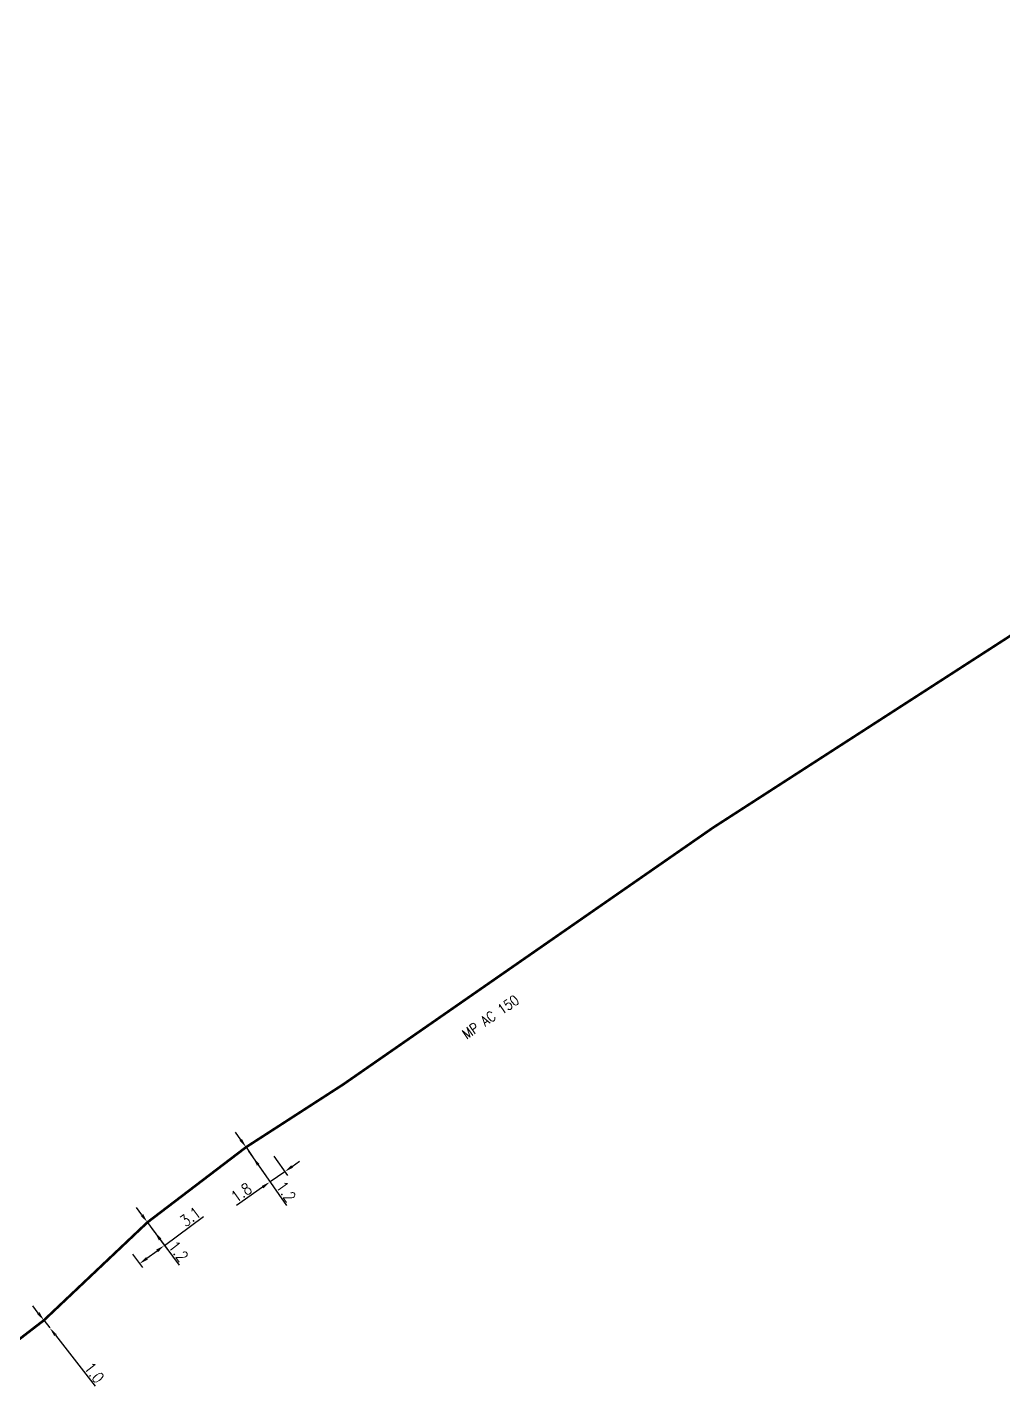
# Model space of a CAD drawing. Header units: millimetres. Extents: x 185000 to 186005, y 127000 to 128000.
# Drawn here: x 185660.3 to 185756.4, y 127866.1 to 128000.1 of the extents above; entities that cross this region are included whole.
import ezdxf
from ezdxf.enums import TextEntityAlignment as Align

# ---------------------------------------------------------------- set-up
doc = ezdxf.new("R2010")
doc.units = ezdxf.units.MM
doc.header["$PDMODE"] = 34
doc.layers.get('DEFPOINTS').update_dxf_attribs({"linetype": 'CONTINUOUS'})
doc.layers.add('G_120', color=4, linetype='CONTINUOUS')
doc.styles.get("Standard").update_dxf_attribs({"font": 'romans.shx', "width": 0.85})
doc.linetypes.add('G_TYPB_AP', pattern='A,5,-0.3,["o",Standard,S=1.5,R=0,X=0,Y=-0.5],-1.65', length=6.95)
doc.linetypes.add('G_TYPB_PE', pattern='A,5,-0.3,["o",Standard,S=1.5,R=0,X=0,Y=-0.5],-1.65', length=6.95)
doc.dimstyles.get("Standard").update_dxf_attribs({"dimtxt": 1.5, "dimasz": 1.2, "dimexe": 0.625, "dimexo": 0.625, "dimgap": 0.25, "dimtad": 1, "dimdec": 1, "dimzin": 0, "dimdsep": 46, "dimtxsty": 'Standard', "dimcen": -0.5, "dimadec": 0, "dimazin": 0, "dimtfac": 1, "dimtdec": 1, "dimtmove": 0, "dimatfit": 3, "dimfxl": 0, "dimtolj": 1, "dimtzin": 0, "dimarcsym": 0})

# ---------------------------------------------------------------- blocks, each defined once
blk = doc.blocks.new('*D218')
at = {"layer": 'DEFPOINTS', "color": 0, "linetype": 'Continuous', "ltscale": 0.5, "transparency": 16777216}
for p in [(185661.92, 127872.74), (185662.5, 127871.99), (185662.5, 127871.99)]:
    blk.add_point(p, dxfattribs=at)
at = {"layer": 'G_120', "color": 0, "linetype": 'Continuous', "lineweight": -2, "ltscale": 0.5, "transparency": 16777216}
for p, q in [((185661.37, 127873.45), (185660.82, 127874.16)), ((185661.92, 127872.74), (185662.5, 127871.99)), ((185663.06, 127871.28), (185666.97, 127866.24))]:
    blk.add_line(p, q, dxfattribs=at)
at = {"layer": 'G_120', "color": 0, "linetype": 'Continuous', "ltscale": 0.5, "transparency": 16777216}
for points in [[(185661.49, 127873.54), (185661.25, 127873.36), (185661.92, 127872.74)], [(185663.17, 127871.37), (185662.94, 127871.19), (185662.5, 127871.99)]]:
    blk.add_solid(points, dxfattribs=at)
at = {"layer": 'G_120', "color": 0, "linetype": 'Continuous', "ltscale": 0.5, "transparency": 16777216, "insert": (185666.87, 127867.58), "char_height": 1.125, "attachment_point": 5, "rotation": 307.817}
blk.add_mtext('\\A1;1.0', dxfattribs=at)
blk = doc.blocks.new('*D219')
at = {"layer": 'DEFPOINTS', "color": 0, "linetype": 'Continuous', "ltscale": 0.5, "transparency": 16777216}
for p in [(185672.12, 127882.39), (185670.38, 127879.62), (185671.35, 127878.31)]:
    blk.add_point(p, dxfattribs=at)
at = {"layer": 'G_120', "color": 0, "linetype": 'Continuous', "lineweight": -2, "ltscale": 0.5, "transparency": 16777216}
for p, q in [((185673.8, 127880.12), (185677.64, 127882.97)), ((185672.4, 127882.02), (185674.08, 127879.75)), ((185672.07, 127878.85), (185673.08, 127879.59)), ((185670.66, 127879.24), (185671.63, 127877.93))]:
    blk.add_line(p, q, dxfattribs=at)
at = {"layer": 'G_120', "color": 0, "linetype": 'Continuous', "ltscale": 0.5, "transparency": 16777216}
for points in [[(185672.99, 127879.71), (185673.17, 127879.47), (185673.8, 127880.12)], [(185671.98, 127878.97), (185672.16, 127878.73), (185671.35, 127878.31)]]:
    blk.add_solid(points, dxfattribs=at)
at = {"layer": 'G_120', "color": 0, "linetype": 'Continuous', "ltscale": 0.5, "transparency": 16777216, "insert": (185676.35, 127882.94), "char_height": 1.125, "attachment_point": 5, "rotation": 36.5114}
blk.add_mtext('\\A1;3.1', dxfattribs=at)
blk = doc.blocks.new('*D220')
at = {"layer": 'DEFPOINTS', "color": 0, "linetype": 'Continuous', "ltscale": 0.5, "transparency": 16777216}
for p in [(185672.12, 127882.39), (185672.83, 127881.43), (185672.83, 127881.43)]:
    blk.add_point(p, dxfattribs=at)
at = {"layer": 'G_120', "color": 0, "linetype": 'Continuous', "lineweight": -2, "ltscale": 0.5, "transparency": 16777216}
for p, q in [((185671.58, 127883.12), (185671.05, 127883.84)), ((185672.12, 127882.39), (185672.83, 127881.43)), ((185673.37, 127880.71), (185675.24, 127878.18))]:
    blk.add_line(p, q, dxfattribs=at)
at = {"layer": 'G_120', "color": 0, "linetype": 'Continuous', "ltscale": 0.5, "transparency": 16777216}
for points in [[(185671.7, 127883.21), (185671.46, 127883.03), (185672.12, 127882.39)], [(185673.49, 127880.8), (185673.25, 127880.62), (185672.83, 127881.43)]]:
    blk.add_solid(points, dxfattribs=at)
at = {"layer": 'G_120', "color": 0, "linetype": 'Continuous', "ltscale": 0.5, "transparency": 16777216, "insert": (185675.17, 127879.53), "char_height": 1.125, "attachment_point": 5, "rotation": 306.5114}
blk.add_mtext('\\A1;1.2', dxfattribs=at)
blk = doc.blocks.new('*D221')
at = {"layer": 'DEFPOINTS', "color": 0, "linetype": 'Continuous', "ltscale": 0.5, "transparency": 16777216}
for p in [(185681.83, 127889.79), (185684.31, 127889.29), (185685.64, 127887.38)]:
    blk.add_point(p, dxfattribs=at)
at = {"layer": 'G_120', "color": 0, "linetype": 'Continuous', "lineweight": -2, "ltscale": 0.5, "transparency": 16777216}
for p, q in [((185682.09, 127889.4), (185684.47, 127885.99)), ((185684.58, 127888.9), (185685.91, 127886.99)), ((185686.38, 127887.89), (185687.11, 127888.41)), ((185685.64, 127887.38), (185684.2, 127886.37)), ((185683.46, 127885.86), (185680.89, 127884.06))]:
    blk.add_line(p, q, dxfattribs=at)
at = {"layer": 'G_120', "color": 0, "linetype": 'Continuous', "ltscale": 0.5, "transparency": 16777216}
for points in [[(185686.29, 127888.02), (185686.46, 127887.77), (185685.64, 127887.38)], [(185683.38, 127885.98), (185683.55, 127885.74), (185684.2, 127886.37)]]:
    blk.add_solid(points, dxfattribs=at)
at = {"layer": 'G_120', "color": 0, "linetype": 'Continuous', "ltscale": 0.5, "transparency": 16777216, "insert": (185681.37, 127885.32), "char_height": 1.125, "attachment_point": 5, "rotation": 34.9223}
blk.add_mtext('\\A1;1.8', dxfattribs=at)
blk = doc.blocks.new('*D222')
at = {"layer": 'DEFPOINTS', "color": 0, "linetype": 'Continuous', "ltscale": 0.5, "transparency": 16777216}
for p in [(185681.83, 127889.79), (185682.51, 127888.8), (185682.51, 127888.8)]:
    blk.add_point(p, dxfattribs=at)
at = {"layer": 'G_120', "color": 0, "linetype": 'Continuous', "lineweight": -2, "ltscale": 0.5, "transparency": 16777216}
for p, q in [((185681.31, 127890.52), (185680.8, 127891.26)), ((185681.83, 127889.79), (185682.51, 127888.8)), ((185683.02, 127888.06), (185685.81, 127884.06))]:
    blk.add_line(p, q, dxfattribs=at)
at = {"layer": 'G_120', "color": 0, "linetype": 'Continuous', "ltscale": 0.5, "transparency": 16777216}
for points in [[(185681.43, 127890.61), (185681.19, 127890.44), (185681.83, 127889.79)], [(185683.15, 127888.15), (185682.9, 127887.98), (185682.51, 127888.8)]]:
    blk.add_solid(points, dxfattribs=at)
at = {"layer": 'G_120', "color": 0, "linetype": 'Continuous', "ltscale": 0.5, "transparency": 16777216, "insert": (185685.78, 127885.41), "char_height": 1.125, "attachment_point": 5, "rotation": 304.8304}
blk.add_mtext('\\A1;1.2', dxfattribs=at)

msp = doc.modelspace()

# ---------------------------------------------------------------- linework, layer by layer
at = {"layer": 'G_120', "linetype": 'G_TYPB_AP', "ltscale": 0.5}
msp.add_lwpolyline([(185653.45, 127866.22, 0.25, 0.25, 0), (185661.92, 127872.74, 0.25, 0.25, 0), (185672.12, 127882.39, 0.25, 0.25, 0), (185681.83, 127889.79, 0.25, 0.25, 0), (185691.41, 127895.98, 0.25, 0.25, 0), (185727.82, 127921.26, 0.25, 0.25, 0), (185761.17, 127942.79, 0.25, 0.25, 0), (185768.62, 127947.6, 0.25, 0.25, 0), (185779.97, 127954.95, 0.25, 0.25, 0), (185821.01, 127980.48, 0.25, 0.25, 0), (185823.25, 127981.87, 0.25, 0.25, 0), (185852.78, 128000, 0, 0, 0)], format="xyseb", dxfattribs=at)

# ---------------------------------------------------------------- texts
at = {"layer": 'G_120', "linetype": 'G_TYPB_PE', "width": 0.85}
msp.add_text('MP AC 150', height=1, rotation=34.7615, dxfattribs=at).set_placement((185705.91, 127902.62), align=Align.MIDDLE)

# ---------------------------------------------------------------- dimensions: what is measured, and where the dimension line sits
at = {"layer": 'G_120', "linetype": 'Continuous', "ltscale": 0.5}
for base, p1, p2, angle, picture, middle in [((185682.51, 127888.8), (185681.83, 127889.79), (185682.51, 127888.8), 124.8304, '*D222', (185685.17, 127884.98)), ((185685.639, 127887.3789), (185681.8251, 127889.7858), (185684.312, 127889.286), 214.9223, '*D221', (185681.8042, 127884.7016)), ((185671.35, 127878.31), (185672.12, 127882.39), (185670.38, 127879.62), 36.5114, '*D219', (185676.79, 127882.34)), ((185672.83, 127881.43), (185672.12, 127882.39), (185672.83, 127881.43), 126.5114, '*D220', (185674.57, 127879.08)), ((185662.5042, 127871.9887), (185661.9217, 127872.7392), (185662.5042, 127871.9887), 127.817, '*D218', (185666.2792, 127867.1249))]:
    dim = msp.add_linear_dim(base=base, p1=p1, p2=p2, angle=angle, dimstyle='Standard', override={"dimscale": 0.75}, dxfattribs=at)
    dim.commit()
    dim.dimension.update_dxf_attribs({"geometry": picture, "text_midpoint": middle, "dimtype": 160})

doc.saveas('drawing.dxf')
